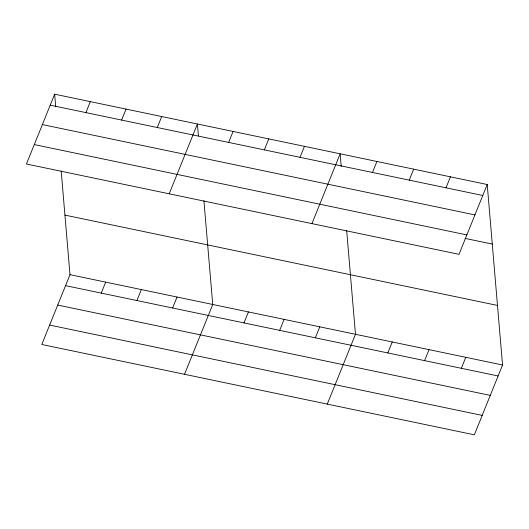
<?xml version="1.0" encoding="UTF-8"?>
<svg xmlns="http://www.w3.org/2000/svg" width="529" height="529" viewBox="0 0 529 529"><rect width="100%" height="100%" fill="white"/><g stroke="black" fill="none" stroke-linecap="round" stroke-linejoin="round"><path stroke-width="0.79" d="M54.659 94.188L26.45 164.003L459.007 254.33L487.216 184.515L54.659 94.188L55.737 106.891M85.91 112.617L90.34 101.641M121.591 120.07L126.028 109.093M61.179 170.927L69.993 274.67L41.784 344.485L474.341 434.812L502.55 364.997L487.216 184.515M157.278 127.522L161.715 116.545M101.244 293.099L105.681 282.122M169.194 193.812L197.403 123.998L198.415 135.907M136.932 300.551L141.362 289.575M228.654 142.427L233.084 131.45M172.613 308.004L177.05 297.027M264.335 149.879L268.772 138.902M184.528 374.294L212.737 304.479L203.923 200.736M300.022 157.331L304.459 146.354M243.988 322.908L248.425 311.931M311.938 223.622L340.147 153.807L341.225 166.509M279.676 330.361L284.106 319.384M372.476 172.461L376.913 161.484M315.357 337.813L319.794 326.836M409.241 180.138L413.678 169.161M327.272 404.103L355.481 334.288L346.667 230.545M446.013 187.815L450.444 176.838M387.81 352.942L392.247 341.965M424.582 360.619L429.012 349.643M461.348 368.296L465.784 357.32M50.222 105.165L482.779 195.492M42.38 124.58L474.936 214.913M34.292 144.582L466.849 234.916M465.097 238.4L492.274 244.074M64.935 215.111L497.491 305.438M69.993 274.67L502.55 364.997M65.556 285.647L498.113 375.98M57.714 305.061L490.271 395.394M49.633 325.071L482.19 415.397"/></g></svg>
